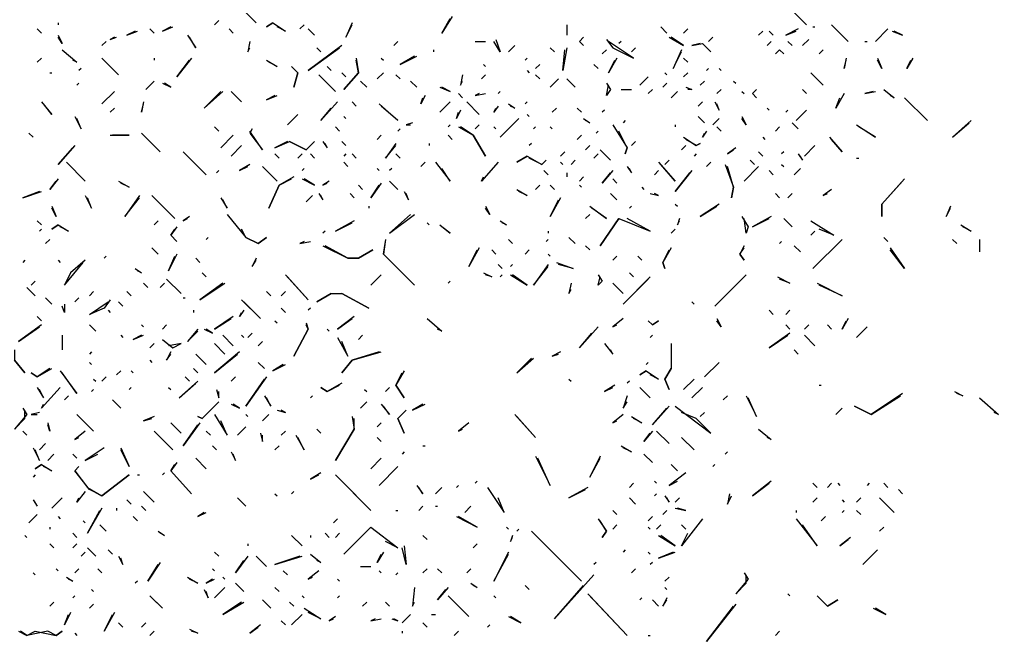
# Model space of a CAD drawing. Extents: x 1 to 2775, y -31 to 2075.
# Drawn here: x 2393.8 to 2472, y 1208.4 to 1257.8 of the extents above; entities that cross this region are included whole.
import ezdxf

# ---------------------------------------------------------------- set-up
doc = ezdxf.new("R2010")
doc.units = 0
doc.layers.add('LINEWORK', color=4, linetype='CONTINUOUS')

msp = doc.modelspace()

# ---------------------------------------------------------------- linework, layer by layer
at = {"layer": 'LINEWORK'}
for points in [[(2411, 1259.1667), (2412.6667, 1257.5)], [(2455.1667, 1258.8333), (2456.6667, 1257.3333)], [(2396.8333, 1257.5), (2396.8333, 1257.3333)], [(2409.6667, 1257.6667), (2409.3333, 1257.3333)], [(2414, 1257.5), (2413.5, 1257.1667), (2414, 1257.5), (2415, 1256.8333), (2414.3333, 1257.1667)], [(2420.3333, 1257.5), (2419.8333, 1256.3333), (2420.3333, 1257.3333)], [(2428.3333, 1258), (2427.5, 1256.6667), (2428.1667, 1257.8333)], [(2395.1667, 1257), (2395.5, 1256.6667)], [(2403, 1256.8333), (2402.3333, 1256.5), (2403.1667, 1256.8333)], [(2404.1667, 1257), (2404.5, 1256.6667)], [(2405.8333, 1257.1667), (2405.1667, 1256.8333), (2406, 1257.1667)], [(2410.5, 1257), (2410.8333, 1256.6667)], [(2416.5, 1257.3333), (2416.1667, 1257)], [(2416.8333, 1257), (2417.3333, 1256.5)], [(2437.5, 1257.3333), (2437.5, 1256.5)], [(2445, 1257.1667), (2445.5, 1256.6667)], [(2447.1667, 1257), (2446.8333, 1256.6667)], [(2453.1667, 1256.8333), (2452.8333, 1256.5)], [(2453.6667, 1256.8333), (2454, 1256.5)], [(2456, 1257), (2455, 1256.5), (2455.8333, 1256.8333)], [(2457.1667, 1257.1667), (2457.3333, 1257.1667)], [(2458.6667, 1257.3333), (2460, 1256)], [(2463.1667, 1257), (2462.1667, 1256)], [(2463.5, 1256.8333), (2464.3333, 1256.5), (2463.6667, 1256.8333)], [(2396.8333, 1256.5), (2397.1667, 1255.8333), (2396.8333, 1256.3333)], [(2400.6667, 1256), (2400.3333, 1255.6667)], [(2401.3333, 1256.3333), (2401, 1256.1667), (2401.5, 1256.3333)], [(2407.1667, 1256.5), (2407.8333, 1255.5), (2407.3333, 1256.3333)], [(2412.1667, 1256), (2412, 1255.1667), (2412.1667, 1255.5)], [(2424, 1256), (2423.6667, 1255.6667)], [(2430.1667, 1256), (2431, 1256)], [(2431.8333, 1256.1667), (2432.1667, 1255.1667), (2431.6667, 1256)], [(2438.8333, 1256.3333), (2438.5, 1256), (2438.8333, 1255.6667), (2438.5, 1256)], [(2440.6667, 1256.1667), (2441.1667, 1255.5), (2442.8333, 1254.6667), (2440.8333, 1256)], [(2441.8333, 1256), (2441.6667, 1255.8333)], [(2445.6667, 1256.3333), (2446.8333, 1255.6667), (2445.8333, 1256.3333)], [(2449.1667, 1256.3333), (2448.8333, 1256)], [(2453.8333, 1256), (2453.5, 1255.6667)], [(2455.1667, 1256), (2455.5, 1255.6667)], [(2456.8333, 1256.1667), (2456.3333, 1255.6667)], [(2461.3333, 1256), (2461.5, 1256)], [(2397.1667, 1255.3333), (2398.3333, 1254.3333), (2398, 1254.5)], [(2419.5, 1255.6667), (2416.8333, 1253.6667), (2419.3333, 1255.5)], [(2417.5, 1255.5), (2417.8333, 1255.1667)], [(2426.8333, 1255.3333), (2426.8333, 1255.1667)], [(2433.3333, 1255.6667), (2432.8333, 1255.1667)], [(2436.1667, 1255.5), (2436.5, 1255.1667)], [(2437.5, 1255.5), (2437.1667, 1253.6667), (2437.3333, 1255.3333)], [(2440.6667, 1255.3333), (2440.3333, 1255)], [(2443, 1255.5), (2442.6667, 1255.1667)], [(2446.6667, 1255.3333), (2446, 1253.8333), (2446.6667, 1255.1667)], [(2448.1667, 1255.8333), (2447.5, 1255.6667), (2448.3333, 1255.8333), (2449, 1255.1667), (2448.3333, 1255.8333)], [(2454.5, 1255.3333), (2454.1667, 1255), (2454.5, 1255.3333), (2454.8333, 1255)], [(2458, 1255.3333), (2457.6667, 1255)], [(2395.5, 1254.6667), (2395.1667, 1254.3333)], [(2400.3333, 1254.6667), (2401.6667, 1253.3333)], [(2404.5, 1254.6667), (2404.5, 1254.5)], [(2407.5, 1254.6667), (2406.3333, 1253.1667), (2407.3333, 1254.5)], [(2413.5, 1254.5), (2414.3333, 1254), (2413.6667, 1254.3333)], [(2420.6667, 1254.6667), (2420.8333, 1253.5), (2419.6667, 1252.1667), (2420.8333, 1253.5), (2420.6667, 1254.5)], [(2422.6667, 1254.6667), (2422.8333, 1254.5)], [(2425.3333, 1254.8333), (2424.1667, 1254.1667), (2425.5, 1254.8333)], [(2434.3333, 1254.6667), (2434.1667, 1254.5)], [(2441.5, 1254.6667), (2440.8333, 1253.5), (2441.3333, 1254.5)], [(2446.8333, 1254.6667), (2447.1667, 1254.3333)], [(2459.8333, 1254.6667), (2459.6667, 1253.8333), (2459.8333, 1254.5)], [(2462.3333, 1254.6667), (2462.6667, 1253.8333), (2462.3333, 1254.5)], [(2465.1667, 1254.6667), (2464.6667, 1253.8333), (2465, 1254.5)], [(2398.6667, 1253.8333), (2398.5, 1253.6667)], [(2415.5, 1254), (2416, 1253.5), (2415.6667, 1252.3333), (2416, 1253.5)], [(2418.3333, 1254), (2418.6667, 1253.6667)], [(2430.8333, 1254.1667), (2431, 1254)], [(2434.3333, 1253.6667), (2434.5, 1253.5)], [(2435.3333, 1254.1667), (2435, 1253.8333)], [(2439.6667, 1254.1667), (2440, 1253.8333)], [(2448.8333, 1253.8333), (2448.6667, 1253.6667)], [(2449.6667, 1253.8333), (2449.8333, 1253.6667)], [(2396.1667, 1253.5), (2396.3333, 1253.5)], [(2404.5, 1252.8333), (2403.8333, 1252.1667)], [(2417.6667, 1253.3333), (2419, 1252)], [(2419.5, 1253.5), (2419.8333, 1253.1667)], [(2421, 1252.8333), (2421.5, 1252.3333)], [(2422.8333, 1253.5), (2422.3333, 1253)], [(2423.8333, 1253.3333), (2424.1667, 1253)], [(2425, 1252.8333), (2425.5, 1252.3333)], [(2429.1667, 1253.3333), (2429, 1252.5), (2429.1667, 1252.8333)], [(2431, 1253.3333), (2430.6667, 1253)], [(2435, 1253.3333), (2435.3333, 1253)], [(2436.8333, 1253), (2436.1667, 1252.3333)], [(2437.5, 1253), (2438.1667, 1252.3333)], [(2444, 1253.1667), (2443.3333, 1252.5)], [(2445.3333, 1253.5), (2445.5, 1253.3333)], [(2447.1667, 1253.5), (2446.8333, 1253.1667)], [(2448.5, 1252.8333), (2448.1667, 1252.5)], [(2450.8333, 1252.8333), (2451, 1252.6667)], [(2457, 1253.5), (2458, 1252.5)], [(2398.5, 1252.6667), (2398.3333, 1252.5)], [(2401.3333, 1252), (2400.3333, 1251)], [(2405.1667, 1252.6667), (2405.8333, 1252.3333), (2405.3333, 1252.6667)], [(2409.8333, 1252), (2408.5, 1250.6667), (2410, 1252)], [(2410.6667, 1252), (2411.5, 1251.1667)], [(2427.3333, 1252.3333), (2428.1667, 1252), (2427.5, 1252.3333)], [(2432.1667, 1252), (2432, 1251.8333)], [(2440.6667, 1252.6667), (2441, 1252.1667), (2440.6667, 1251.6667), (2440.8333, 1252.5)], [(2441.8333, 1252.1667), (2442.6667, 1252.1667)], [(2444.3333, 1252.1667), (2444, 1251.8333)], [(2445.5, 1252.6667), (2445.1667, 1252.3333)], [(2446.3333, 1252), (2445.8333, 1251.5)], [(2447, 1252.3333), (2447.5, 1252.1667), (2447.1667, 1252.1667)], [(2449.8333, 1252.1667), (2449.5, 1251.8333)], [(2451.5, 1252), (2451.6667, 1251.8333)], [(2452.6667, 1252.1667), (2452.3333, 1251.8333), (2452.6667, 1251.5), (2452.3333, 1251.8333)], [(2456.3333, 1252.1667), (2456.6667, 1251.8333)], [(2462, 1252), (2461.3333, 1251.8333), (2462.1667, 1252)], [(2462.8333, 1252.1667), (2463.6667, 1251.5), (2463.3333, 1251.6667)], [(2414.1667, 1251.6667), (2413.5, 1251.3333), (2414.3333, 1251.6667)], [(2426.1667, 1251.6667), (2425.8333, 1251), (2426, 1251.5)], [(2428.8333, 1251.8333), (2429.1667, 1251.5)], [(2430.5, 1251.8333), (2430.1667, 1251.6667), (2431, 1251.8333)], [(2459.6667, 1251.8333), (2459, 1250.6667), (2459.3333, 1251.5)], [(2464.5, 1251.5), (2466.3333, 1249.6667)], [(2395.5, 1251.1667), (2396.3333, 1250.1667), (2395.6667, 1251)], [(2401.3333, 1250.6667), (2401, 1250.3333)], [(2403.6667, 1251.1667), (2403.5, 1250.3333), (2403.6667, 1251)], [(2419.1667, 1251.1667), (2417.8333, 1249.6667), (2418.6667, 1250.6667)], [(2420.3333, 1251.1667), (2420.6667, 1250.8333)], [(2422.5, 1251), (2424, 1249.6667), (2422.6667, 1250.8333)], [(2428.1667, 1251.1667), (2427.3333, 1250.3333)], [(2429, 1250.5), (2428.6667, 1249.8333), (2428.8333, 1250.3333)], [(2429.5, 1251.1667), (2430.5, 1250.1667)], [(2432, 1250.8333), (2431.6667, 1250.3333), (2431.8333, 1250.6667)], [(2432.8333, 1251), (2433.3333, 1250.6667), (2433, 1250.8333)], [(2434.3333, 1251.1667), (2434.1667, 1251)], [(2436.6667, 1250.6667), (2436.3333, 1250.3333)], [(2438.3333, 1250.6667), (2438.6667, 1250.3333)], [(2440.5, 1250.5), (2440.3333, 1250.3333)], [(2448.3333, 1251.1667), (2448, 1250.8333)], [(2449.3333, 1251.1667), (2449.6667, 1250.5), (2449.5, 1251)], [(2453.5, 1250.6667), (2453.6667, 1250.5)], [(2455.1667, 1250.5), (2455, 1250.3333)], [(2456.6667, 1250.5), (2455.8333, 1249.6667)], [(2398.1667, 1250), (2398.6667, 1249), (2398.3333, 1249.8333)], [(2416, 1250.1667), (2415.1667, 1249.3333)], [(2419.6667, 1250), (2419.8333, 1249.8333)], [(2433.6667, 1249.8333), (2432.1667, 1248.3333)], [(2434.3333, 1250.1667), (2434.5, 1250)], [(2438.8333, 1249.8333), (2439.3333, 1249.5), (2439, 1249.6667)], [(2442.1667, 1249.6667), (2442, 1249.5)], [(2448, 1250), (2448.5, 1249.5)], [(2449.6667, 1249.8333), (2449.1667, 1249.3333)], [(2451.5, 1250), (2451.8333, 1249.3333), (2451.5, 1249.8333)], [(2469.8333, 1249.6667), (2468.3333, 1248.3333), (2469.6667, 1249.5)], [(2409.3333, 1249.1667), (2409.6667, 1248.8333)], [(2412.3333, 1249), (2412.1667, 1248.6667), (2413.1667, 1247.3333), (2412.1667, 1248.8333)], [(2419, 1249.1667), (2419.3333, 1248.8333)], [(2424.1667, 1249), (2424, 1248.8333)], [(2425.1667, 1249.5), (2424.6667, 1249.3333), (2425, 1249.3333)], [(2428.1667, 1249.3333), (2428, 1249.1667)], [(2428.8333, 1249.1667), (2430, 1248.5), (2431, 1246.8333), (2430, 1248.5), (2429, 1249.1667)], [(2430.5, 1249.3333), (2430.1667, 1249)], [(2431.6667, 1249.1667), (2431.8333, 1249)], [(2435, 1249.1667), (2434.8333, 1249)], [(2436.1667, 1249.1667), (2436.3333, 1249)], [(2441.1667, 1249.3333), (2442.3333, 1247.5), (2442.1667, 1247), (2442.3333, 1247.5), (2441.6667, 1248.8333)], [(2446.1667, 1249.3333), (2446.1667, 1249.1667)], [(2449.5, 1249.1667), (2449.8333, 1248.8333)], [(2454.5, 1249.1667), (2454.1667, 1248.8333)], [(2455.5, 1249.5), (2456, 1249)], [(2460.6667, 1249.3333), (2462.1667, 1248.3333), (2460.8333, 1249.1667)], [(2394.5, 1248.6667), (2394.8333, 1248.3333)], [(2401, 1248.5), (2402.5, 1248.5), (2401.1667, 1248.5)], [(2403.5, 1248.6667), (2405, 1247.1667)], [(2410.8333, 1248.5), (2409.8333, 1247.5)], [(2422.6667, 1248.5), (2422.3333, 1248.1667)], [(2428, 1248.5), (2428.3333, 1248.1667)], [(2438.6667, 1248.5), (2438.3333, 1248.1667)], [(2440, 1248.8333), (2439.8333, 1248.6667)], [(2446.8333, 1248.3333), (2447.8333, 1247.6667), (2448.1667, 1247.8333), (2447.8333, 1247.6667), (2447, 1248.1667)], [(2448.6667, 1248.8333), (2448.3333, 1248.3333), (2448.5, 1248.6667)], [(2453.1667, 1248.3333), (2453.3333, 1248.1667)], [(2458.5, 1248.3333), (2459.5, 1247.1667), (2458.6667, 1248.1667)], [(2398.1667, 1247.6667), (2396.8333, 1246.1667), (2398, 1247.5)], [(2411.5, 1247.6667), (2410.6667, 1246.8333)], [(2415.1667, 1248), (2414.1667, 1247.5), (2415.3333, 1248), (2416.6667, 1247.3333), (2417.3333, 1248), (2416.6667, 1247.3333), (2415.3333, 1248)], [(2418, 1248), (2418.3333, 1247.5), (2418.1667, 1247.8333)], [(2419.5, 1248), (2419.8333, 1247.6667)], [(2423.8333, 1247.8333), (2423, 1246.6667), (2423.8333, 1247.6667)], [(2426.5, 1247.8333), (2426.5, 1247.6667)], [(2434.6667, 1247.8333), (2434.5, 1247.6667)], [(2439.3333, 1247.6667), (2439, 1247.3333)], [(2440.1667, 1247.3333), (2441, 1246.5)], [(2443, 1248), (2442.6667, 1247.6667)], [(2447, 1247.6667), (2446.6667, 1247.3333)], [(2451, 1247.5), (2450.3333, 1247), (2450.8333, 1247.3333)], [(2457.3333, 1247.6667), (2456.5, 1246.8333)], [(2406.8333, 1247.1667), (2408.6667, 1245.3333)], [(2414.1667, 1247), (2414.5, 1246.6667)], [(2416.3333, 1247), (2416, 1246.6667)], [(2417, 1247), (2417.3333, 1246.6667)], [(2419.8333, 1247), (2419.6667, 1246.8333)], [(2420.3333, 1247), (2420.6667, 1246.6667)], [(2423.8333, 1247), (2424.1667, 1246.6667)], [(2434.3333, 1246.8333), (2433.5, 1246.3333), (2434.3333, 1246.8333), (2435.5, 1246.1667), (2435.8333, 1246.5), (2435.5, 1246.1667), (2434.5, 1246.6667)], [(2437.3333, 1247.1667), (2437, 1246.8333)], [(2440, 1247), (2439.6667, 1246.6667)], [(2447.8333, 1247), (2447.6667, 1246.8333)], [(2452.8333, 1247.1667), (2453.1667, 1246.8333)], [(2454.8333, 1247.1667), (2454.6667, 1247)], [(2456, 1247), (2456.3333, 1246.5), (2456.1667, 1246.8333)], [(2460.6667, 1246.6667), (2460.8333, 1246.6667)], [(2397.5, 1246.3333), (2399, 1244.8333)], [(2412.1667, 1246.1667), (2411.3333, 1245.6667), (2412, 1246)], [(2413.1667, 1246), (2414.3333, 1244.8333)], [(2416.5, 1245.8333), (2416.3333, 1245.6667)], [(2419.6667, 1246.3333), (2420, 1246)], [(2422.3333, 1245.8333), (2422.5, 1245.6667)], [(2423.5, 1245.8333), (2423.3333, 1245.6667)], [(2426.1667, 1246.3333), (2425.8333, 1246)], [(2427, 1246.3333), (2428.1667, 1244.8333), (2427.5, 1245.8333)], [(2432, 1246.3333), (2430.6667, 1244.8333), (2430.8333, 1245.1667)], [(2437, 1246.3333), (2437.1667, 1246.1667)], [(2438.1667, 1246.5), (2437.8333, 1246.1667)], [(2442.3333, 1246), (2442.6667, 1245.5), (2442.5, 1245.8333)], [(2444.8333, 1246.3333), (2446.1667, 1244.8333), (2445, 1246.1667)], [(2445.6667, 1246.5), (2445.3333, 1246.1667)], [(2449, 1246.3333), (2448.6667, 1246)], [(2450.1667, 1246.1667), (2450.8333, 1244.3333), (2450.6667, 1243.5), (2450.8333, 1244.3333), (2450.3333, 1246)], [(2452.8333, 1246), (2451.6667, 1244.8333)], [(2452.1667, 1246.5), (2452.5, 1246.1667)], [(2454.6667, 1246.1667), (2454.8333, 1246)], [(2456.1667, 1245.8333), (2455.6667, 1245.3333)], [(2396.8333, 1245), (2396.1667, 1244.1667), (2396.6667, 1244.8333)], [(2409.6667, 1245.6667), (2409.5, 1245.5)], [(2415.6667, 1245.1667), (2414.5, 1244.5), (2413.6667, 1242.6667), (2414.5, 1244.5), (2415.5, 1245)], [(2416.3333, 1245), (2417.3333, 1244.5), (2416.5, 1245)], [(2435.6667, 1245.6667), (2436, 1245.3333)], [(2437.5, 1245.5), (2437.5, 1245.1667)], [(2438.8333, 1245.1667), (2438.5, 1244.8333)], [(2441.1667, 1245.6667), (2440.3333, 1244.6667), (2441, 1245.5)], [(2441.1667, 1245), (2441.5, 1244.6667)], [(2444.8333, 1245.6667), (2444.5, 1245.3333)], [(2447.5, 1245.6667), (2446.1667, 1244), (2447.3333, 1245.5)], [(2453.6667, 1245.6667), (2454, 1245.3333)], [(2464.5, 1245), (2462.6667, 1243), (2462.6667, 1242), (2462.6667, 1243), (2464.3333, 1244.8333)], [(2401.6667, 1244.8333), (2402.5, 1244.3333), (2401.8333, 1244.6667)], [(2418.5, 1244.8333), (2418, 1244.5), (2418.3333, 1244.6667)], [(2420.8333, 1244.5), (2421.1667, 1244.1667)], [(2422.6667, 1244.6667), (2421.8333, 1243.5), (2422.5, 1244.5)], [(2423.3333, 1244.8333), (2424, 1244.1667)], [(2435.3333, 1244.5), (2435, 1244.1667)], [(2436.1667, 1244.5), (2436.5, 1244.1667)], [(2438.5, 1244.5), (2438.6667, 1244.3333)], [(2443.5, 1244.3333), (2443.6667, 1244.1667)], [(2395.3333, 1244), (2394, 1243.5), (2395.5, 1244)], [(2399, 1243.6667), (2399.5, 1242.6667), (2399.1667, 1243.5)], [(2403.3333, 1243.6667), (2402.1667, 1242), (2403.3333, 1243.5)], [(2404.3333, 1243.6667), (2406.1667, 1241.8333)], [(2409.8333, 1243.5), (2410.3333, 1242.6667), (2410, 1243.3333)], [(2417.1667, 1243.6667), (2416.6667, 1243.1667)], [(2417.6667, 1243.8333), (2418, 1243.3333), (2417.8333, 1243.6667)], [(2420.1667, 1243.8333), (2420.5, 1243.5)], [(2424.5, 1244), (2424.8333, 1243.3333), (2424.6667, 1243.8333)], [(2433.5, 1244.1667), (2434.3333, 1243.6667), (2433.6667, 1244)], [(2437, 1243.5), (2436.1667, 1242), (2436.8333, 1243.3333)], [(2441, 1243.8333), (2441.5, 1243.3333)], [(2444.1667, 1243.8333), (2444.8333, 1243.6667), (2444.5, 1243.8333)], [(2454.1667, 1243.8333), (2454.5, 1243.5)], [(2455.5, 1243.8333), (2455.1667, 1243.5)], [(2458.6667, 1244.1667), (2458, 1243.6667), (2458.3333, 1243.8333)], [(2396.3333, 1242.8333), (2396.6667, 1242), (2396.3333, 1242.6667)], [(2421.6667, 1242.8333), (2421.6667, 1242.6667)], [(2431, 1242.8333), (2431.3333, 1242.1667), (2431, 1242.6667)], [(2439.3333, 1242.8333), (2440.6667, 1241.8333), (2439.5, 1242.6667)], [(2442.6667, 1242.8333), (2442.5, 1242.6667)], [(2446.1667, 1243), (2446.3333, 1242.8333)], [(2449.6667, 1243), (2448.1667, 1242), (2449.5, 1242.8333)], [(2468.1667, 1242.8333), (2467.8333, 1242), (2468.1667, 1242.6667)], [(2407.3333, 1242), (2406.8333, 1241.6667), (2407.1667, 1241.8333)], [(2410.3333, 1242.1667), (2411.8333, 1240.3333), (2412.8333, 1239.8333), (2413.5, 1240.3333), (2412.8333, 1239.8333), (2411.8333, 1240.3333), (2411.5, 1241)], [(2425, 1242.1667), (2423.3333, 1240.6667), (2425.3333, 1242.1667)], [(2439.3333, 1242.1667), (2439, 1241.8333)], [(2441.6667, 1241.8333), (2440.1667, 1239.6667), (2441.6667, 1241.8333), (2444.1667, 1240.8333), (2442.3333, 1241.8333)], [(2446.5, 1241.8333), (2446.3333, 1241.3333), (2446.5, 1241.6667)], [(2451.5, 1242), (2452, 1241.1667), (2451.8333, 1240.6667), (2451.6667, 1241.8333)], [(2453.8333, 1242), (2452.3333, 1241.1667), (2453.6667, 1241.8333)], [(2454.8333, 1241.8333), (2455.5, 1241.1667)], [(2395.1667, 1241.6667), (2395.5, 1241.3333)], [(2396.8333, 1241.3333), (2396.3333, 1241), (2396.8333, 1241.3333), (2397.6667, 1240.8333), (2397, 1241.1667)], [(2404.8333, 1241.6667), (2404.5, 1241.3333)], [(2406.3333, 1241.1667), (2405.8333, 1240.5), (2406.3333, 1240), (2405.8333, 1240.5), (2406.1667, 1241)], [(2420.5, 1241.6667), (2419, 1240.8333), (2420.3333, 1241.5)], [(2426.3333, 1241.5), (2426.5, 1241.3333)], [(2427.3333, 1241.3333), (2428.1667, 1240.6667), (2427.5, 1241.1667)], [(2432.1667, 1241.6667), (2432.6667, 1241.3333), (2432.3333, 1241.5)], [(2457, 1241.6667), (2458.8333, 1240.5), (2457.6667, 1241)], [(2469, 1241.3333), (2469.8333, 1240.8333), (2469.1667, 1241.1667)], [(2395.5, 1241), (2395.3333, 1240.8333)], [(2408.8333, 1240.3333), (2408.6667, 1240.1667)], [(2418.1667, 1240.8333), (2418, 1240.6667)], [(2436, 1240.8333), (2436, 1240.6667)], [(2437.6667, 1240.3333), (2438.1667, 1239.8333)], [(2446.1667, 1241), (2445.8333, 1240.6667)], [(2457.3333, 1240.8333), (2457, 1240.5)], [(2462.8333, 1240.3333), (2463.1667, 1240)], [(2396.1667, 1240.1667), (2395.8333, 1239.8333)], [(2404.3333, 1239.5), (2404.8333, 1239)], [(2416.5, 1240), (2416.1667, 1239.8333), (2417, 1240)], [(2418, 1239.6667), (2420, 1238.6667), (2420.8333, 1238.6667), (2422, 1239.3333), (2420.8333, 1238.6667), (2420, 1238.6667), (2418.1667, 1239.6667)], [(2423, 1240.1667), (2422.8333, 1239), (2425.3333, 1236.5), (2422.8333, 1239), (2423, 1240)], [(2430.5, 1239.5), (2429.6667, 1238), (2430.3333, 1239.3333)], [(2432.8333, 1240.1667), (2433.1667, 1239.8333)], [(2436, 1240.1667), (2435.8333, 1240)], [(2439, 1239.6667), (2439.3333, 1239.3333)], [(2445.8333, 1239.5), (2445.1667, 1238.3333), (2445.3333, 1237.8333), (2445.1667, 1238.3333), (2445.6667, 1239.3333)], [(2451.6667, 1239.6667), (2451.3333, 1239), (2451.6667, 1238.5), (2451.3333, 1239), (2451.6667, 1239.5)], [(2454.6667, 1240), (2454.5, 1239.8333)], [(2455.6667, 1239.6667), (2456.1667, 1239.1667)], [(2459.5, 1240.1667), (2457.1667, 1237.8333)], [(2463.3333, 1239.5), (2464.5, 1237.8333), (2463.3333, 1239.3333)], [(2468.3333, 1240.1667), (2468.6667, 1239.8333)], [(2470.5, 1240.1667), (2470.5, 1239.1667)], [(2400.6667, 1238.8333), (2400.5, 1238.6667)], [(2406.3333, 1239), (2405.6667, 1237.6667), (2406.1667, 1238.8333)], [(2431.5, 1239.3333), (2431.8333, 1239)], [(2434.5, 1239.3333), (2434.1667, 1239)], [(2436, 1239), (2436.1667, 1238.8333)], [(2441.5, 1238.8333), (2441.1667, 1238.5)], [(2443.1667, 1238.8333), (2443.5, 1238.5)], [(2394.1667, 1238.5), (2394, 1238.3333)], [(2396.8333, 1238.5), (2397, 1238.3333)], [(2399, 1238.5), (2397.8333, 1237.5), (2397.3333, 1236.5), (2398.8333, 1238.3333)], [(2407.8333, 1238.6667), (2408.1667, 1238.3333)], [(2412.6667, 1238.6667), (2412.3333, 1238), (2412.6667, 1238.5)], [(2432, 1238.1667), (2432.3333, 1237.8333)], [(2433.1667, 1238.1667), (2433, 1238)], [(2436, 1238.1667), (2434.8333, 1236.5), (2436, 1238)], [(2436.6667, 1238.3333), (2438, 1237.8333), (2436.8333, 1238.1667)], [(2403, 1237.8333), (2403.5, 1237.5), (2403.1667, 1237.6667)], [(2408.3333, 1237.5), (2408.6667, 1237.1667)], [(2415, 1237.3333), (2416.8333, 1235.3333), (2415.1667, 1237.1667)], [(2422.6667, 1237.3333), (2421.8333, 1236.5)], [(2430.8333, 1237.5), (2431.5, 1237.1667), (2431, 1237.3333)], [(2432.3333, 1237.3333), (2432.1667, 1237.1667)], [(2433, 1237.3333), (2434.3333, 1236.5), (2433.1667, 1237.3333)], [(2440, 1237.3333), (2440.3333, 1236.8333), (2440, 1236.5), (2440.1667, 1237.1667)], [(2444.1667, 1237.1667), (2442, 1235), (2444, 1237)], [(2442.5, 1237.5), (2442.8333, 1237.1667)], [(2451.8333, 1237.3333), (2449.3333, 1234.8333)], [(2454.3333, 1237.1667), (2455.3333, 1236.6667), (2454.5, 1237)], [(2395, 1236.8333), (2394.6667, 1236.5)], [(2403.6667, 1236.6667), (2404, 1236.3333)], [(2405.3333, 1236.6667), (2405, 1236.3333)], [(2405.5, 1237), (2406.6667, 1235.8333)], [(2410, 1236.6667), (2408.1667, 1235.3333), (2410.1667, 1236.6667)], [(2428.1667, 1236.8333), (2428, 1236.6667)], [(2437.8333, 1236.6667), (2437.6667, 1235.8333), (2437.8333, 1236.1667)], [(2441.1667, 1236.6667), (2442, 1235.8333)], [(2457.5, 1236.6667), (2459.5, 1235.6667), (2457.6667, 1236.5)], [(2394.3333, 1236.3333), (2395, 1235.6667)], [(2399.6667, 1236), (2399.3333, 1235.6667)], [(2402.3333, 1236), (2402.6667, 1235.6667)], [(2413.5, 1236), (2413.8333, 1235.6667)], [(2415, 1236), (2414.6667, 1235.6667)], [(2418.6667, 1235.8333), (2417.5, 1235.1667), (2418.6667, 1235.8333), (2419.5, 1235.8333), (2421.6667, 1234.6667), (2419.5, 1235.8333)], [(2395.8333, 1235.5), (2396.3333, 1235)], [(2397.3333, 1235), (2397.3333, 1234.3333), (2397.1667, 1234.8333)], [(2398.5, 1235.5), (2398.1667, 1235.1667)], [(2401, 1235.3333), (2400.5, 1234.6667), (2399.3333, 1234.1667), (2400.8333, 1235.1667)], [(2401.6667, 1235.1667), (2402, 1234.8333)], [(2406.8333, 1235.5), (2407, 1235.5)], [(2411.5, 1235.3333), (2413, 1233.8333), (2411.6667, 1235.1667)], [(2447.5, 1235.1667), (2447.6667, 1235)], [(2400.8333, 1234.5), (2401, 1234.3333)], [(2407.6667, 1234.5), (2407.6667, 1234.3333)], [(2411.6667, 1234.5), (2411.3333, 1234), (2411.5, 1234.3333)], [(2414.6667, 1234.6667), (2415, 1234.3333)], [(2417, 1234.6667), (2416.8333, 1234.5)], [(2453.6667, 1234.5), (2454, 1234.1667)], [(2455.3333, 1234.5), (2455, 1234.1667)], [(2395.5, 1233.3333), (2393.6667, 1232), (2395.3333, 1233.1667)], [(2395.1667, 1234), (2395.5, 1233.6667)], [(2399.3333, 1233.3333), (2399.8333, 1232.8333)], [(2403.5, 1233.3333), (2403.6667, 1233.1667)], [(2405.5, 1233.3333), (2405.1667, 1233)], [(2410.8333, 1234), (2409.3333, 1233), (2410.6667, 1233.8333)], [(2414.1667, 1233.6667), (2414.3333, 1233.5)], [(2416.6667, 1233.5), (2416.8333, 1233), (2415.6667, 1230.8333), (2416.8333, 1233), (2416.6667, 1233.3333)], [(2420.5, 1234), (2419.1667, 1233), (2420.3333, 1233.8333)], [(2426.3333, 1233.8333), (2427.5, 1232.8333), (2427.1667, 1233)], [(2442, 1233.8333), (2441.1667, 1233.1667), (2441.5, 1233.3333)], [(2444, 1233.6667), (2444.3333, 1233.3333), (2444.8333, 1233.6667), (2444.3333, 1233.3333)], [(2449.5, 1233.8333), (2449.8333, 1233.1667), (2449.5, 1233.6667)], [(2455, 1233.3333), (2455.3333, 1233)], [(2456.8333, 1233.3333), (2456.5, 1233)], [(2458.3333, 1233.3333), (2458.6667, 1233)], [(2460, 1233.8333), (2459.5, 1233), (2459.8333, 1233.6667)], [(2397.1667, 1232.5), (2397.1667, 1231.3333)], [(2401.8333, 1232.5), (2402, 1232.3333)], [(2403.5, 1232.5), (2402.8333, 1232.1667), (2403.6667, 1232.5)], [(2408, 1233), (2407.1667, 1232), (2408, 1232.8333)], [(2408.5, 1233), (2409.1667, 1232.6667), (2408.6667, 1233)], [(2410, 1232.5), (2410.8333, 1231.6667)], [(2411.5, 1232.5), (2411.6667, 1232.3333)], [(2412.3333, 1232.6667), (2412, 1232.3333)], [(2418.3333, 1233), (2418.5, 1232.8333)], [(2421.1667, 1232.5), (2420.8333, 1232.1667)], [(2440, 1233.1667), (2438.5, 1231.5), (2439.5, 1232.6667)], [(2444.3333, 1232.5), (2444.1667, 1232.3333)], [(2455.3333, 1232.6667), (2453.6667, 1231.5), (2455.1667, 1232.5)], [(2456.5, 1232.5), (2457.3333, 1231.6667)], [(2461.5, 1233.1667), (2460.6667, 1232.3333)], [(2404.5, 1231.8333), (2404.1667, 1231.5)], [(2405.1667, 1232.1667), (2406, 1231.5), (2406.6667, 1231.8333), (2405.6667, 1231.6667)], [(2409.3333, 1231.8333), (2410.1667, 1231)], [(2413.1667, 1232), (2412.8333, 1231.6667)], [(2419.1667, 1232.3333), (2420, 1230.8333), (2419.5, 1232)], [(2440.5, 1231.8333), (2441.1667, 1231), (2441, 1231.3333)], [(2445.8333, 1231.8333), (2445.8333, 1229.8333), (2445.3333, 1229), (2445.6667, 1228.1667), (2445.3333, 1229), (2445.8333, 1229.8333)], [(2393.3333, 1231.3333), (2393.3333, 1230.5), (2394.1667, 1229.5), (2393.3333, 1230.5)], [(2399.5, 1231.1667), (2399.3333, 1231)], [(2405.8333, 1231.1667), (2405.5, 1230.5), (2405.8333, 1231)], [(2407.8333, 1231), (2408.6667, 1230.1667)], [(2411.3333, 1231.1667), (2409.3333, 1229.5), (2411.1667, 1231)], [(2422.5, 1231.1667), (2420.3333, 1230.5), (2419.5, 1229.5), (2420.3333, 1230.5), (2422.6667, 1231.1667)], [(2437, 1231.1667), (2436.3333, 1230.8333), (2436.8333, 1231)], [(2455.6667, 1231.3333), (2456, 1231)], [(2399.3333, 1230.3333), (2399.5, 1230.1667)], [(2404.1667, 1230.5), (2404.3333, 1230.3333)], [(2412.8333, 1230.3333), (2413.3333, 1229.8333)], [(2414.8333, 1230.1667), (2414, 1229.6667), (2415, 1230.1667)], [(2434.6667, 1230.6667), (2433.5, 1229.5), (2434.8333, 1230.6667)], [(2444, 1230.3333), (2443.8333, 1230.1667)], [(2449.6667, 1230.3333), (2448.5, 1229.1667)], [(2396.1667, 1229.8333), (2395.1667, 1229.1667), (2394.6667, 1229.5), (2395.1667, 1229.1667), (2396.3333, 1229.8333)], [(2397, 1229.6667), (2398.3333, 1227.8333), (2397.1667, 1229.5)], [(2401.8333, 1229.6667), (2401.5, 1229.3333)], [(2402.6667, 1229.6667), (2402.8333, 1229.5)], [(2407.6667, 1229.8333), (2408, 1229.5)], [(2424.5, 1229.6667), (2423.8333, 1228.5), (2424.5, 1227.5), (2423.8333, 1228.5), (2424.3333, 1229.5)], [(2443.8333, 1229.6667), (2443.3333, 1229.3333), (2443.8333, 1229.6667), (2444.8333, 1229), (2444.1667, 1229.3333)], [(2399.6667, 1229), (2399.8333, 1228.8333)], [(2400.6667, 1229.1667), (2400.3333, 1228.8333)], [(2408, 1228.8333), (2406.5, 1227.5), (2407.8333, 1228.6667)], [(2407, 1229.1667), (2407.3333, 1228.8333)], [(2411, 1229.1667), (2410.6667, 1228.8333)], [(2413.5, 1229.1667), (2411.8333, 1226.8333), (2413.3333, 1229)], [(2419.5, 1228.6667), (2418.3333, 1228), (2417.8333, 1228.3333), (2418.3333, 1228), (2419.3333, 1228.5)], [(2437.6667, 1229), (2437.8333, 1228.8333)], [(2442.5, 1228.8333), (2442.3333, 1228.6667)], [(2447.6667, 1229), (2446.8333, 1228.1667)], [(2395.1667, 1228.3333), (2395.6667, 1227.5), (2395.3333, 1228.1667)], [(2397, 1228.3333), (2395.5, 1226.6667), (2395.6667, 1227)], [(2399.6667, 1228.1667), (2399.5, 1228)], [(2402.6667, 1228.3333), (2402.5, 1228.1667)], [(2405.6667, 1228.3333), (2405.8333, 1228.1667)], [(2409.5, 1228.1667), (2409.6667, 1227.5), (2409.6667, 1228)], [(2421.3333, 1228.1667), (2421.5, 1228)], [(2423.3333, 1228.3333), (2423, 1228)], [(2441.3333, 1228.5), (2440.5, 1228), (2441.1667, 1228.3333)], [(2443.3333, 1228.3333), (2444.1667, 1227.5)], [(2448.3333, 1228.3333), (2447.5, 1227.5)], [(2457.6667, 1228.5), (2457.8333, 1228.5)], [(2464.3333, 1227.8333), (2461.8333, 1226.1667), (2460.5, 1226.8333), (2461.8333, 1226.1667), (2464.1667, 1227.6667)], [(2468.5, 1228), (2469.1667, 1227.6667), (2468.6667, 1227.8333)], [(2397.6667, 1227.6667), (2397.3333, 1227.3333)], [(2401.1667, 1227.3333), (2401.8333, 1226.6667)], [(2409.6667, 1227.1667), (2408.3333, 1225.8333), (2408, 1226), (2408.3333, 1225.8333)], [(2410.6667, 1227), (2411.3333, 1226.6667), (2410.8333, 1227)], [(2413.3333, 1227.6667), (2413.8333, 1226.8333), (2413.5, 1227.5)], [(2417.1667, 1227.6667), (2417, 1227.5)], [(2421.5, 1227.1667), (2421, 1226.6667)], [(2422.6667, 1227), (2423.3333, 1226.1667), (2422.8333, 1226.8333)], [(2426, 1227), (2425.1667, 1226.5), (2426.1667, 1227)], [(2442.3333, 1227.6667), (2442, 1226.6667), (2442.3333, 1227.1667)], [(2450.3333, 1227.6667), (2450, 1227.3333)], [(2451.8333, 1227.6667), (2452.6667, 1226), (2452, 1227.5)], [(2470.5, 1227.5), (2472, 1226.1667), (2471.6667, 1226.3333)], [(2394, 1226.6667), (2394.3333, 1226.1667), (2393.3333, 1225), (2394.1667, 1225.8333), (2394.1667, 1226.5)], [(2395.3333, 1226.3333), (2394.6667, 1226.1667), (2395.1667, 1226.1667)], [(2414.3333, 1226.5), (2415, 1226.3333), (2414.6667, 1226.5)], [(2424.6667, 1226.5), (2424, 1225.8333), (2424.5, 1224.6667), (2424, 1225.8333)], [(2445.6667, 1226.8333), (2444.3333, 1225.3333), (2445.5, 1226.6667)], [(2446.1667, 1226.8333), (2449, 1224.6667), (2447.8333, 1225.8333), (2446.6667, 1226.3333)], [(2448.5, 1226.3333), (2448.1667, 1226)], [(2459.5, 1226.6667), (2459, 1226.1667)], [(2396, 1225.5), (2396.1667, 1224.8333), (2396, 1225.3333)], [(2398.3333, 1226.1667), (2399.6667, 1224.8333), (2398.5, 1226)], [(2404.5, 1226), (2403.6667, 1225.6667), (2404.3333, 1225.8333)], [(2405.8333, 1225.5), (2406.6667, 1224.6667)], [(2408.1667, 1225.5), (2406.8333, 1223.6667), (2408, 1225.3333)], [(2409.3333, 1226.1667), (2410.3333, 1224.5), (2409.8333, 1225.6667)], [(2411.8333, 1226.1667), (2412, 1226)], [(2413.6667, 1226.1667), (2413.1667, 1225.6667)], [(2420.3333, 1226), (2420.5, 1225), (2419, 1222.5), (2420.5, 1225), (2420.5, 1225.8333)], [(2422.6667, 1225.5), (2422.3333, 1225.1667)], [(2429.6667, 1225.5), (2428.8333, 1224.8333), (2429.1667, 1225)], [(2433.3333, 1226.1667), (2435, 1224.3333), (2433.5, 1226)], [(2442, 1226.1667), (2441.1667, 1225.5), (2441.5, 1225.6667)], [(2442.6667, 1226), (2443.5, 1225.5), (2442.8333, 1225.8333)], [(2394, 1224.8333), (2394.3333, 1224.5)], [(2399, 1224.8333), (2398.1667, 1224.1667), (2398.5, 1224.3333)], [(2404.5, 1224.8333), (2406, 1223.3333)], [(2408.6667, 1224.8333), (2409, 1224.5)], [(2411.8333, 1225.1667), (2411.1667, 1224.5)], [(2413, 1224.6667), (2413.1667, 1224), (2413.1667, 1224.5)], [(2415, 1224.8333), (2414.6667, 1224.5)], [(2417.5, 1225), (2417.8333, 1224.6667)], [(2444.3333, 1224.8333), (2443.6667, 1224), (2444.1667, 1224.6667)], [(2444.6667, 1224.8333), (2445.6667, 1223.8333)], [(2452.8333, 1225), (2453.8333, 1224.1667), (2453.5, 1224.3333)], [(2395.8333, 1223.8333), (2395.3333, 1223.3333)], [(2415.8333, 1224.5), (2416.5, 1223.3333), (2416, 1224.3333)], [(2422.3333, 1224.3333), (2422.6667, 1224)], [(2446.6667, 1224.3333), (2447.6667, 1223.3333)], [(2394.8333, 1223.5), (2395.3333, 1222.5), (2395, 1223.3333)], [(2400.5, 1223.5), (2399, 1222.5), (2400, 1223)], [(2401.8333, 1223.5), (2402.5, 1222), (2401.8333, 1223.3333)], [(2409.1667, 1223.6667), (2409.5, 1223.3333)], [(2410.6667, 1223.1667), (2411, 1222.5), (2410.8333, 1223)], [(2414.5, 1223.6667), (2414.1667, 1223.3333)], [(2424.5, 1223.1667), (2424.3333, 1223)], [(2426, 1223.6667), (2426.1667, 1223.6667)], [(2441.8333, 1223.6667), (2442.6667, 1223.1667), (2442, 1223.5)], [(2450.3333, 1223.1667), (2450.1667, 1223)], [(2396.5, 1223), (2396, 1222.5)], [(2398, 1223), (2398.3333, 1222.6667)], [(2406.3333, 1222.3333), (2405.8333, 1221.6667), (2407.5, 1219.8333), (2405.8333, 1221.6667), (2406.1667, 1222.1667)], [(2407.8333, 1222.6667), (2408.6667, 1221.8333)], [(2422.6667, 1222.6667), (2421.8333, 1221.8333)], [(2435, 1222.8333), (2436.1667, 1220.5), (2435.1667, 1222.6667)], [(2440.1667, 1222.8333), (2439.3333, 1221.1667), (2440.1667, 1222.6667)], [(2443.6667, 1223), (2444.3333, 1222.3333)], [(2395.5, 1222.1667), (2395, 1221.8333), (2395.5, 1222.1667), (2396.3333, 1221.6667), (2395.6667, 1222)], [(2398.5, 1222), (2398.1667, 1221.6667), (2399.1667, 1220.3333), (2400.3333, 1219.6667), (2402.5, 1221.3333), (2400.3333, 1219.6667), (2399.3333, 1220.1667), (2398.1667, 1221.6667)], [(2405.3333, 1221.5), (2405.1667, 1221.3333)], [(2417.8333, 1221.5), (2417, 1221), (2417.6667, 1221.3333)], [(2424, 1222), (2422.5, 1220.5)], [(2447, 1221.5), (2445.6667, 1220.5), (2446.3333, 1220.8333)], [(2445.8333, 1222.1667), (2446.3333, 1221.6667)], [(2449.3333, 1222.1667), (2449.1667, 1222)], [(2395, 1221.3333), (2394.8333, 1221.1667)], [(2403.1667, 1221.3333), (2403.3333, 1221.3333)], [(2419, 1221.3333), (2421.8333, 1218.5), (2419.5, 1220.8333)], [(2430.3333, 1220.8333), (2430.1667, 1220.6667)], [(2444.5, 1220.8333), (2444.6667, 1220.6667)], [(2453.8333, 1220.8333), (2452.3333, 1219.6667), (2453.6667, 1220.6667)], [(2399, 1220), (2398.3333, 1219.1667), (2398.5, 1219.5)], [(2403.6667, 1220), (2404.5, 1219.1667)], [(2415.6667, 1220), (2415.5, 1219.8333)], [(2425.5, 1220.5), (2426, 1219.8333), (2425.6667, 1220.3333)], [(2427.5, 1220.3333), (2427, 1219.8333)], [(2428.8333, 1220.5), (2428.6667, 1220.3333)], [(2431.1667, 1220.3333), (2432.5, 1218.3333), (2432, 1219.5)], [(2439.1667, 1220.3333), (2437.6667, 1219.5), (2439, 1220.1667)], [(2442.8333, 1220.6667), (2442.5, 1220.3333)], [(2457.1667, 1220.6667), (2457.5, 1220.3333)], [(2458.6667, 1220.6667), (2458.3333, 1220.3333)], [(2459.1667, 1220.6667), (2459.3333, 1220.5)], [(2461.6667, 1220.6667), (2461.5, 1220.5)], [(2462.8333, 1220.6667), (2463.1667, 1220.3333)], [(2464, 1220.1667), (2464.3333, 1219.8333)], [(2394.8333, 1219.3333), (2395.1667, 1218.8333), (2395, 1219.1667)], [(2397.1667, 1219.5), (2396.3333, 1218.6667)], [(2402.3333, 1219.3333), (2402.6667, 1219)], [(2411.1667, 1219.5), (2411.8333, 1218.8333)], [(2414.1667, 1219.8333), (2414.3333, 1219.6667)], [(2442.5, 1219.5), (2443, 1219)], [(2444.6667, 1219.8333), (2444.5, 1219.6667)], [(2445.3333, 1219.6667), (2445.6667, 1219.1667), (2445.5, 1219.5)], [(2446.5, 1219.5), (2446.1667, 1219.1667)], [(2450.5, 1219.8333), (2450.3333, 1219), (2450.6667, 1219.6667)], [(2457.5, 1219.5), (2457.1667, 1219.1667)], [(2459.5, 1219.3333), (2459.6667, 1219.1667)], [(2461, 1219.5), (2460.6667, 1219.1667)], [(2462.5, 1219.5), (2463.6667, 1218.3333)], [(2400.3333, 1218.6667), (2399.1667, 1216.6667), (2400.1667, 1218.5)], [(2401.5, 1218.6667), (2401.5, 1218.5)], [(2403.5, 1218.8333), (2403.8333, 1218.5)], [(2423.8333, 1218.5), (2424, 1218.5)], [(2426, 1218.8333), (2425.6667, 1218.5)], [(2427, 1218.8333), (2427.1667, 1218.8333)], [(2429.8333, 1218.8333), (2429.3333, 1218.3333)], [(2441.1667, 1218.5), (2441.5, 1218.1667)], [(2445.5, 1218.5), (2445.1667, 1218.1667)], [(2446.1667, 1218.6667), (2447, 1218.5), (2446.3333, 1218.6667)], [(2455.8333, 1218.5), (2455.8333, 1218.3333)], [(2459.6667, 1218.5), (2459.5, 1218.3333)], [(2460.6667, 1218.5), (2461, 1218.1667)], [(2395.1667, 1218.1667), (2394.5, 1217.5)], [(2396.8333, 1218), (2397, 1217.8333)], [(2398.8333, 1217.6667), (2399, 1217.5)], [(2402.8333, 1218), (2403.1667, 1217.6667)], [(2408.5, 1218.3333), (2408, 1218), (2408.6667, 1218.3333)], [(2419.1667, 1217.8333), (2418.8333, 1217.5)], [(2428.6667, 1218), (2430.3333, 1217.1667), (2428.8333, 1218)], [(2440, 1217.8333), (2440.6667, 1216.8333), (2440.3333, 1216.3333), (2440.6667, 1216.8333), (2440.1667, 1217.6667)], [(2444.3333, 1218), (2444, 1217.6667)], [(2448.3333, 1217.8333), (2446.6667, 1215.6667), (2447.1667, 1216.6667)], [(2455.8333, 1217.8333), (2457.5, 1215.6667), (2456.3333, 1217.3333)], [(2458.1667, 1218), (2457.8333, 1217.6667)], [(2396.1667, 1217.1667), (2396.1667, 1217)], [(2400.1667, 1217.3333), (2400.6667, 1216.8333)], [(2404.8333, 1216.8333), (2405.3333, 1216.5), (2405, 1216.6667)], [(2421.8333, 1217.1667), (2419.6667, 1215), (2421.8333, 1217.1667), (2424, 1215.5), (2423, 1216)], [(2432.6667, 1217.1667), (2432.8333, 1217)], [(2433.6667, 1217), (2433.5, 1216.8333)], [(2434.6667, 1216.8333), (2438.6667, 1212.8333)], [(2441.5, 1217.3333), (2441.1667, 1217)], [(2444, 1217.1667), (2444.1667, 1217)], [(2445, 1217.3333), (2444.6667, 1217)], [(2446.6667, 1217.3333), (2447, 1217)], [(2462.8333, 1217.1667), (2462.5, 1216.8333)], [(2394.1667, 1216.5), (2394.3333, 1216.3333)], [(2398, 1216.6667), (2398.3333, 1216.3333)], [(2415.5, 1216.5), (2416.3333, 1215.6667)], [(2417, 1216.5), (2417, 1216.3333)], [(2418.1667, 1216.6667), (2418.5, 1216.3333)], [(2419.3333, 1216.6667), (2419, 1216.3333)], [(2426, 1216.5), (2426.3333, 1216.1667)], [(2433.1667, 1216.5), (2433, 1216), (2433.1667, 1216.3333)], [(2444.8333, 1216.5), (2446.1667, 1215.6667), (2445, 1216.5)], [(2460.1667, 1216.3333), (2459.3333, 1215.6667), (2460, 1216.1667)], [(2396.1667, 1215.8333), (2396.5, 1215.5)], [(2398.3333, 1215.8333), (2398, 1215.5)], [(2399.1667, 1215.5), (2399.8333, 1214.8333)], [(2400.8333, 1215.3333), (2401.1667, 1215)], [(2412, 1215.8333), (2412, 1215.6667)], [(2424.5, 1215.6667), (2424.6667, 1214.1667), (2424.3333, 1215.5)], [(2430.3333, 1215.8333), (2430, 1215.5)], [(2442.1667, 1215.3333), (2442, 1215.1667)], [(2462.3333, 1215.3333), (2461.1667, 1214.1667)], [(2399, 1215.1667), (2398.6667, 1214.8333)], [(2401.6667, 1214.8333), (2402, 1214.1667), (2401.8333, 1214.6667)], [(2409.3333, 1215.1667), (2409.6667, 1214.8333)], [(2412, 1214.8333), (2411, 1213.5), (2411.6667, 1214.5)], [(2412.6667, 1214.8333), (2413.5, 1214)], [(2416.1667, 1214.8333), (2414.1667, 1214.1667), (2416.3333, 1214.8333)], [(2417, 1215), (2417.8333, 1214.3333), (2417.5, 1214.5)], [(2422.8333, 1215.1667), (2422.3333, 1214.3333), (2422.6667, 1215)], [(2432.8333, 1215.1667), (2431.6667, 1212.8333), (2432.8333, 1215)], [(2444, 1215.1667), (2444.1667, 1215)], [(2446, 1215.1667), (2444.8333, 1214.6667), (2446.1667, 1215.1667)], [(2396.6667, 1213.8333), (2396.8333, 1213.6667)], [(2398.5, 1213.8333), (2398.1667, 1213.5)], [(2400, 1213.8333), (2400.3333, 1213.5)], [(2405, 1214.3333), (2404, 1212.8333), (2404.8333, 1214.1667)], [(2409.1667, 1213.8333), (2409.3333, 1213.6667)], [(2414.8333, 1213.6667), (2415.1667, 1213.3333)], [(2417.6667, 1213.6667), (2416.8333, 1213), (2417.1667, 1213.1667)], [(2421, 1214), (2421.8333, 1214)], [(2422.5, 1213.6667), (2422.6667, 1213.5)], [(2426.3333, 1213.8333), (2426, 1213.5)], [(2427.1667, 1213.8333), (2427.5, 1213.5)], [(2429.8333, 1213.8333), (2429.5, 1213.5)], [(2439.8333, 1214.3333), (2439.6667, 1214.1667)], [(2443, 1213.8333), (2442.6667, 1213.5)], [(2444.3333, 1214.3333), (2444.1667, 1214.1667)], [(2394.8333, 1213.5), (2395, 1213.3333)], [(2397.5, 1213.1667), (2398, 1212.8333), (2397.6667, 1213)], [(2407.1667, 1213.1667), (2408, 1212.6667), (2407.3333, 1213)], [(2409.1667, 1213), (2408.6667, 1212.6667), (2409.3333, 1213)], [(2410, 1213.1667), (2410.1667, 1213)], [(2419.1667, 1213), (2419.3333, 1212.8333)], [(2424, 1213.5), (2423.8333, 1213.3333)], [(2439.6667, 1213.3333), (2436.5, 1209.8333), (2438.8333, 1212.5)], [(2445.6667, 1213.1667), (2445.3333, 1212.8333)], [(2451.6667, 1213.5), (2452, 1213), (2451, 1211.8333), (2451.8333, 1212.6667), (2451.8333, 1213.3333)], [(2399.5, 1212.1667), (2399.6667, 1212)], [(2403.1667, 1212.8333), (2403, 1212.6667)], [(2408.5, 1212.1667), (2408.8333, 1211.5), (2408.6667, 1212)], [(2410.1667, 1212.3333), (2409.3333, 1211.5)], [(2411, 1212.6667), (2411.6667, 1212)], [(2414.1667, 1212.3333), (2414.5, 1212)], [(2425.3333, 1212.3333), (2425.1667, 1210.8333), (2425.3333, 1211.1667)], [(2428, 1212.3333), (2427.1667, 1211.3333), (2427.8333, 1212.1667)], [(2429.8333, 1212.6667), (2430.3333, 1212.3333), (2430, 1212.5)], [(2434.1667, 1212.5), (2434.5, 1212.1667)], [(2445.3333, 1212.3333), (2445.5, 1212.1667)], [(2398.1667, 1211.6667), (2398, 1211.5)], [(2404.1667, 1211.6667), (2405.1667, 1210.6667), (2404.3333, 1211.5)], [(2413.1667, 1211.3333), (2413.8333, 1210.6667)], [(2416.3333, 1211.6667), (2416.5, 1211.5)], [(2419.3333, 1211.6667), (2419.1667, 1211.5)], [(2428, 1211.6667), (2429.6667, 1210)], [(2431.6667, 1211.6667), (2431.8333, 1211.5)], [(2439.1667, 1211.8333), (2442.3333, 1208.5), (2439.3333, 1211.6667)], [(2443.5, 1211.5), (2443.3333, 1211.3333)], [(2444.3333, 1211.3333), (2444.8333, 1210.8333)], [(2445.5, 1211.5), (2445.1667, 1210.8333), (2445.5, 1211.3333)], [(2455.1667, 1211.8333), (2455.3333, 1211.6667)], [(2457.5, 1211.6667), (2458.3333, 1210.8333), (2459.1667, 1211.3333), (2458.3333, 1210.8333)], [(2396.5, 1211.1667), (2396.1667, 1210.8333)], [(2399.6667, 1211), (2399.3333, 1210.6667)], [(2411.5, 1211.1667), (2410, 1210.1667), (2411.6667, 1211.1667)], [(2415.3333, 1211.1667), (2415.6667, 1210.8333)], [(2416.5, 1210.6667), (2417.8333, 1209.8333), (2416.8333, 1210.3333)], [(2421.5, 1211.1667), (2421.1667, 1210.8333)], [(2423, 1211.1667), (2423.3333, 1210.8333)], [(2451, 1211), (2448.6667, 1208), (2450.8333, 1210.8333)], [(2462, 1210.6667), (2463, 1210.1667), (2462.1667, 1210.6667)], [(2397.8333, 1210.3333), (2397.3333, 1209.3333), (2397.6667, 1210.1667)], [(2401.3333, 1210.3333), (2400.5, 1208.8333), (2401.1667, 1210.1667)], [(2416.3333, 1210.1667), (2415.5, 1209.3333)], [(2419, 1210), (2418.5, 1209.6667), (2418.8333, 1209.8333)], [(2422.1667, 1209.8333), (2421.8333, 1209.6667), (2422.6667, 1209.8333)], [(2423.5, 1209.8333), (2424, 1209.6667), (2423.6667, 1209.8333)], [(2425, 1210.1667), (2424.3333, 1209.5)], [(2426.6667, 1210.1667), (2427, 1210.1667)], [(2432.8333, 1210), (2433.8333, 1209.5), (2433, 1210)], [(2401.6667, 1209.5), (2402, 1209.1667)], [(2403.8333, 1209.5), (2403.5, 1209.1667)], [(2407.3333, 1209), (2408, 1208.6667), (2407.5, 1208.8333)], [(2413, 1209.3333), (2412.1667, 1208.6667), (2412.8333, 1209.1667)], [(2414.6667, 1209.6667), (2415, 1209.3333)], [(2426, 1209.5), (2426.3333, 1209.1667)], [(2431.3333, 1209.3333), (2431.1667, 1209.1667)], [(2393.6667, 1208.8333), (2394.3333, 1208.5), (2395, 1208.8333), (2396.6667, 1208.5), (2397.1667, 1208.8333), (2396.6667, 1208.5), (2396, 1208.8333), (2394.3333, 1208.5), (2393.8333, 1208.8333)], [(2398.1667, 1208.6667), (2398.3333, 1208.5)], [(2404.5, 1208.8333), (2404.1667, 1208.5)], [(2424.3333, 1208.8333), (2424.3333, 1208.6667)], [(2428.8333, 1208.8333), (2428.5, 1208.5)], [(2444, 1208.5), (2444.1667, 1208.5)], [(2454.5, 1208.8333), (2454.1667, 1208.5)]]:
    msp.add_lwpolyline(points, dxfattribs=at)

doc.saveas('drawing.dxf')
